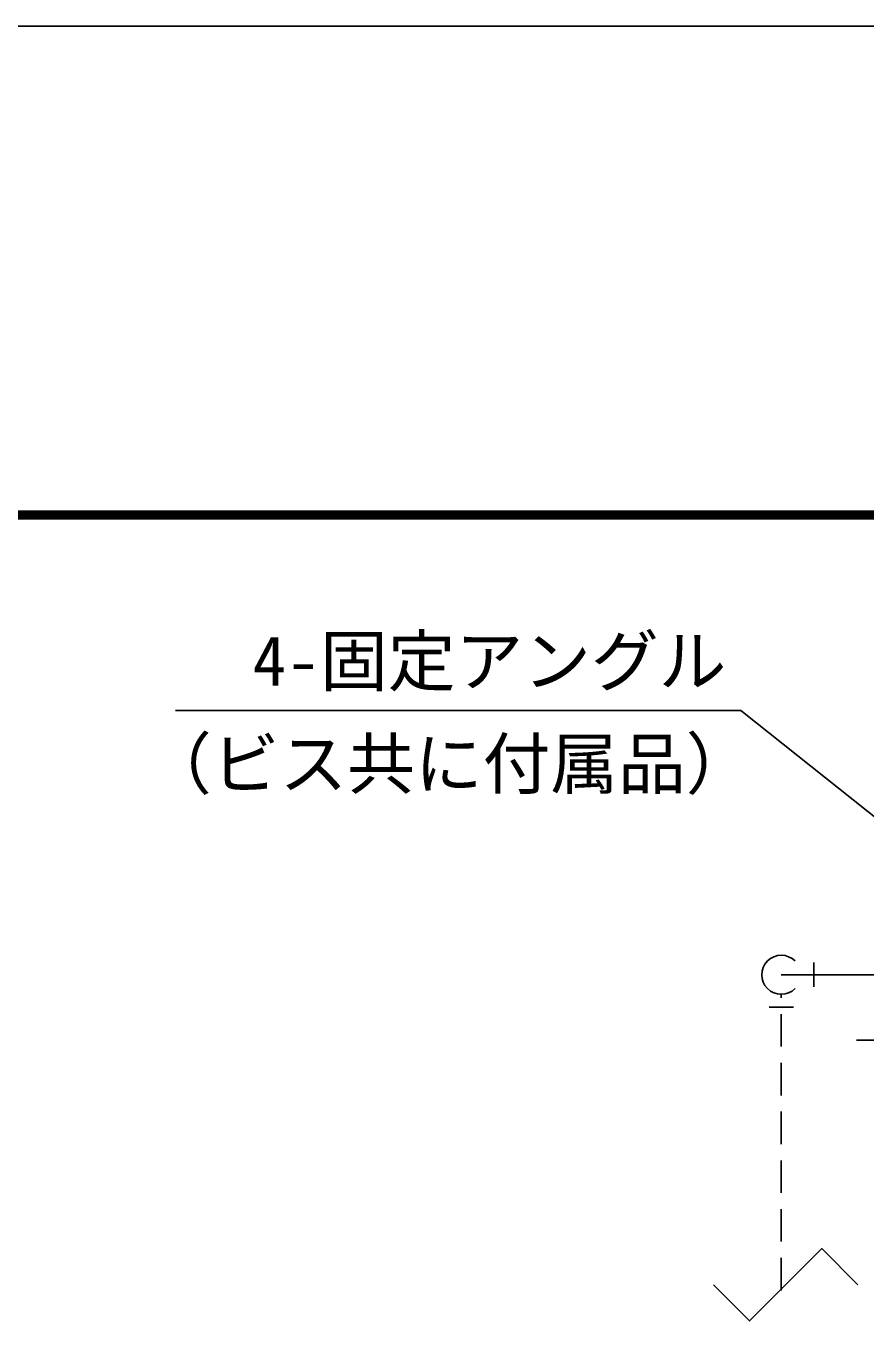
# Model space of a CAD drawing. Units: millimetres, scale not verified. Extents: x -23133 to 8910, y -6308 to 6308.
# Drawn here: x -571 to 360, y 4867 to 6308 of the extents above; entities that cross this region are included whole.
import ezdxf
from ezdxf.enums import TextEntityAlignment as Align

# ---------------------------------------------------------------- set-up
doc = ezdxf.new("R2010")
doc.units = ezdxf.units.MM
doc.header["$LTSCALE"] = 30
doc.linetypes.add('CHAIN1', pattern=[8, 5, -1, 1, -1])
doc.linetypes.add('DASHED1', pattern=[1.8, 1.2, -0.6])
for name, color, linetype, lineweight in [('0-5_機器', 2, 'Continuous', 25), ('0-D_07', 3, 'Continuous', 25), ('1-9_図面枠', 7, 'Continuous', 25), ('1-A_Axis_waku', 7, 'Continuous', 25)]:
    doc.layers.add(name, color=color, linetype=linetype, lineweight=lineweight)
doc.styles.add('ＭＳ ゴシック', font='')
doc.styles.get('ＭＳ ゴシック').set_extended_font_data('MS Gothic')

msp = doc.modelspace()

# ---------------------------------------------------------------- linework, layer by layer
at = {"layer": '0-5_機器', "color": 4}
for p, q in [((221.19, 5549.12), (-405.08, 5549.12)), ((422.38, 5389.02), (221.19, 5549.12))]:
    msp.add_line(p, q, dxfattribs=at)
at = {"layer": '0-D_07', "color": 6}
for p, q in [((265.89, 5256.51), (429.38, 5256.51)), ((301.89, 5270.01), (301.89, 5243.01)), ((279.39, 5220.51), (252.39, 5220.51))]:
    msp.add_line(p, q, dxfattribs=at)
at = {"layer": '0-D_07', "color": 6, "linetype": 'DASHED1'}
msp.add_line((265.89, 4906.86), (265.89, 5234.91), dxfattribs=at)
at = {"layer": '0-D_07', "linetype": 'CHAIN1'}
msp.add_line((349.19, 5184.02), (1078.22, 5184.02), dxfattribs=at)
at = {"layer": '0-D_07', "color": 7}
msp.add_lwpolyline([(190.81, 4913.1), (230.81, 4873.1), (310.81, 4953.1), (350.81, 4913.1)], dxfattribs=at)
at = {"layer": '0-D_07', "color": 6}
msp.add_arc((265.89, 5256.51), 21.6, 45, 315, dxfattribs=at)
at = {"layer": '1-9_図面枠'}
msp.add_lwpolyline([(-8910, -6307.5), (-8910, 6307.5), (8910, 6307.5), (8910, -6307.5)], close=True, dxfattribs=at)
at = {"layer": '1-A_Axis_waku'}
for p, q in [((-7778.4, 5769.9), (8408.4, 5769.9)), ((-7777.8, 5769.3), (8407.8, 5769.3)), ((-7777.2, 5768.7), (8407.2, 5768.7)), ((-7776.6, 5768.1), (8406.6, 5768.1)), ((-7776, 5767.5), (8406, 5767.5)), ((-7775.4, 5766.9), (8405.4, 5766.9)), ((-7774.8, 5766.3), (8404.8, 5766.3)), ((-7774.2, 5765.7), (8404.2, 5765.7)), ((-7773.6, 5765.1), (8403.6, 5765.1)), ((-7773, 5764.5), (8403, 5764.5)), ((-7772.4, 5763.9), (8402.4, 5763.9)), ((-7771.8, 5763.3), (8401.8, 5763.3)), ((-7771.2, 5762.7), (8401.2, 5762.7)), ((-7770.6, 5762.1), (8400.6, 5762.1)), ((-7770, 5761.5), (8400, 5761.5))]:
    msp.add_line(p, q, dxfattribs=at)

# ---------------------------------------------------------------- texts
at = {"layer": '0-D_07', "color": 4, "style": 'ＭＳ ゴシック'}
for s, p in [('4-固定アングル', (-319.8, 5560.2)), ('（ビス共に付属品）', (-439.96, 5446.37))]:
    msp.add_text(s, height=54.99, dxfattribs=at).set_placement(p, align=Align.BOTTOM_LEFT)

doc.saveas('drawing.dxf')
